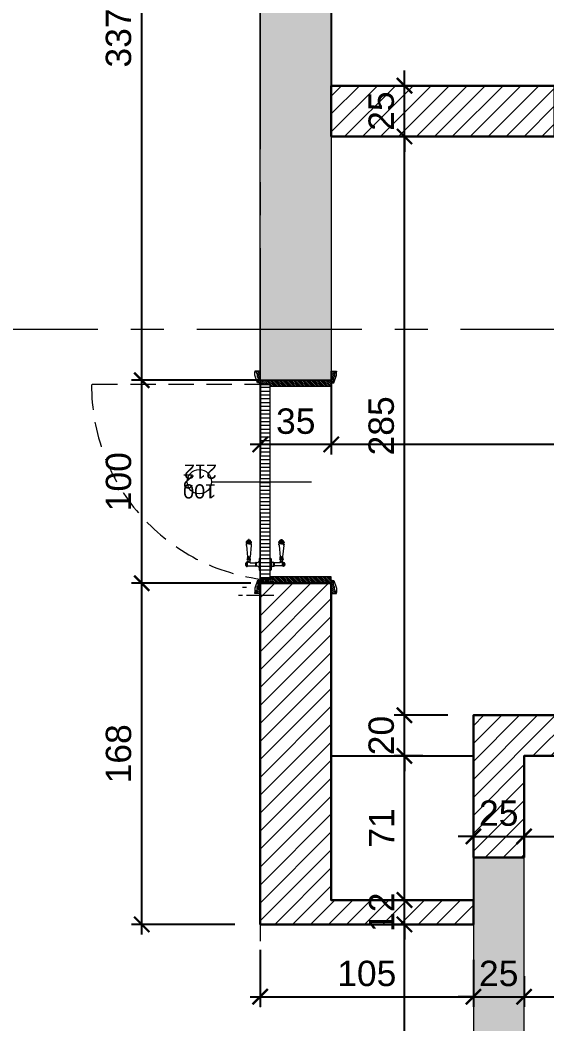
# Model space of a CAD drawing. Header units: centimetres. Extents: x 118247 to 130063, y -55119 to -48278.
# Drawn here: x 119756.1 to 120015.6, y -51614.4 to -51120 of the extents above; entities that cross this region are included whole.
import ezdxf

# ---------------------------------------------------------------- set-up
doc = ezdxf.new("R2010")
doc.units = ezdxf.units.CM
doc.header["$LTSCALE"] = 50
doc.header["$MEASUREMENT"] = 0
for name, pattern in [('AXES', [2, 1.25, -0.25, 0.25, -0.25]), ('CACHE', [0.375, 0.25, -0.125]), ('CONTINU', [0])]:
    doc.linetypes.add(name, pattern=pattern)
doc.layers.get('0').update_dxf_attribs({"color": 8})
for name, color, linetype in [('AXES', 10, 'AXES'), ('BETON COUPE', 3, 'CONTINU'), ('BORD', 5, 'Continuous'), ('COTE 50ème', 1, 'Continuous')]:
    doc.layers.add(name, color=color, linetype=linetype)
for name, color, linetype, lineweight in [('BETON HACHURE', 253, 'Continuous', 13), ('door', 44, 'Continuous', 5), ('KASETAT_Pen_No__22', 8, 'Continuous', 50), ('MACONNERIE COUPE', 7, 'Continuous', 30), ('MACONNERIE HACHURE', 253, 'Continuous', 13)]:
    doc.layers.add(name, color=color, linetype=linetype, lineweight=lineweight)
doc.styles.add('GENERATED_STYLE_1', font='arial.ttf')
doc.styles.add('RS_TXT_50', font='arial.ttf', dxfattribs={"height": 12.5})
doc.dimstyles.new('RS_50CM_LINEAIRE', dxfattribs={"dimscale": 5, "dimtxt": 12.5, "dimasz": 1.5, "dimexe": 1, "dimexo": 2.5, "dimgap": 1, "dimtad": 1, "dimdec": 1, "dimrnd": 0.5, "dimdsep": 46, "dimtxsty": 'RS_TXT_50', "dimblk1": 'ARCHTICK', "dimblk2": 'ARCHTICK', "dimsah": 1, "dimcen": 2.5, "dimdle": 1, "dimclrt": 4, "dimadec": 0, "dimazin": 2, "dimtfac": 1, "dimtdec": 1, "dimtix": 1, "dimtmove": 2, "dimatfit": 3, "dimfxl": 1, "dimtolj": 1, "dimtzin": 0, "dimarcsym": 0})

# ---------------------------------------------------------------- blocks, each defined once
blk = doc.blocks.new('door900')
at = {"color": 0}
for p, q in [((-9.3, 67.7), (9.3, 67.7)), ((9.3, 65.2), (-9.3, 65.2)), ((-6.8, 71.5), (-6.8, 70.2)), ((-5.5, 71.5), (-6.8, 71.5)), ((-6.8, 70.2), (6.8, 70.2)), ((-6.8, 62.7), (-6.8, 24)), ((-6.8, 62.7), (6.8, 62.7)), ((-5.5, 71.5), (5.5, 71.5)), ((5.5, 71.5), (6.8, 71.5)), ((6.8, 71.5), (6.8, 70.2)), ((8.7, 62.7), (6.8, 62.7)), ((8.7, 50.9), (8.7, 50.9)), ((10.5, 56.8), (10.5, 62.5)), ((10.5, 56.8), (10.5, 51.1)), ((12.7, 56.8), (12.7, 62.5)), ((12.7, 56.8), (12.7, 51.1)), ((22.5, 63.8), (22.5, 49.8)), ((26.5, 56.8), (26.5, 63.8)), ((26.5, 63.8), (29.1, 63.8)), ((26.5, 63.8), (29.1, 63.8)), ((26.5, 56.8), (26.5, 49.8)), ((26.5, 49.8), (29.1, 49.8)), ((26.5, 49.8), (29.1, 49.8)), ((29.1, 63.8), (29.1, 62.8)), ((29.1, 62.8), (29.1, 56.8)), ((29.1, 50.8), (29.1, 56.8)), ((29.1, 50.8), (29.1, 49.8)), ((29.1, 49.8), (29.1, 49.8)), ((31.1, 62.8), (31.1, 56.8)), ((31.1, 50.8), (31.1, 56.8)), ((34.1, 56.8), (34.1, 62.8)), ((34.1, 62.8), (34.1, 56.8)), ((34.1, 50.8), (34.1, 56.8)), ((34.1, 56.8), (34.1, 50.8)), ((92.8, 68.1), (36.2, 62.8)), ((36.2, 56.8), (36.2, 62.8)), ((36.2, 56.8), (36.2, 50.8)), ((92.8, 45.5), (36.2, 50.8)), ((101.2, 67.3), (103.2, 68)), ((101.2, 56.8), (101.2, 67.3)), ((101.2, 56.8), (101.2, 46.3)), ((103.2, 68), (103.2, 67.7)), ((103.2, 56.8), (103.2, 68)), ((103.2, 56.8), (103.2, 46.3)), ((106.5, 68), (105.5, 67.3)), ((105.5, 56.8), (105.5, 67.3)), ((105.5, 56.8), (105.5, 46.3)), ((106.5, 56.8), (106.5, 68)), ((106.5, 56.8), (106.5, 45.7)), ((110.7, 68), (111.8, 67.3)), ((110.7, 56.8), (110.7, 68)), ((110.7, 56.8), (110.7, 45.7)), ((111.8, 56.8), (111.8, 67.3)), ((111.8, 66.2), (113.3, 66.2)), ((111.8, 56.8), (111.8, 46.3)), ((113.3, 56.8), (113.3, 66.2)), ((113.3, 56.8), (113.3, 47.5)), ((120.5, 56.8), (120.5, 58.6)), ((120.5, 56.8), (120.5, 55)), ((-30, 3), (-30, 0)), ((30, 0), (-30, 0)), ((27, 6), (-27, 6)), ((-8.3, 22.3), (8.3, 22.3)), ((-8.3, 18.3), (8.3, 18.3)), ((6.8, 49.1), (6.8, 24)), ((30, 3), (30, 0)), ((101.2, 46.3), (103.2, 45.7)), ((103.2, 45.9), (103.2, 45.7)), ((106.5, 45.7), (105.5, 46.3)), ((110.7, 45.7), (111.8, 46.3)), ((111.8, 47.5), (113.3, 47.5))]:
    blk.add_line(p, q, dxfattribs=at)
for centre, radius, start, end in [((-9.3, 66.5), 1.25, 90, 270), ((-6.8, 67.7), 2.51, 90.115, 179.885), ((-6.8, 65.2), 2.51, 180.115, 269.885), ((0, 64), 9.29, 53.4104, 126.5896), ((6.8, 67.7), 2.51, 0.115, 89.885), ((6.8, 65.2), 2.51, 270.115, 359.885), ((8.7, 49), 1.91, 88.7426, 178.1515), ((8.6, 64.9), 2.15, 272.7029, 297.6142), ((8.6, 48.8), 2.15, 62.3858, 87.2971), ((9.3, 66.5), 1.25, 270, 90), ((10, 62.5), 0.561, 3.7097, 127.9634), ((10, 51.1), 0.561, 232.0366, 356.2903), ((11.6, 62.5), 1.1, 0.0106, 179.9894), ((11.6, 51.1), 1.1, 180.0106, 359.9894), ((16.7, 70.5), 8.83, 243.5466, 311.3694), ((16.7, 43.2), 8.83, 48.6306, 116.4534), ((24.5, 63.7), 2.01, 4.1469, 175.8531), ((24.5, 50), 2.01, 184.1469, 355.8531), ((30.1, 62.8), 1.03, 0, 180.0014), ((30.1, 50.8), 1.03, 179.9972, 0), ((32.6, 62.8), 1.48, 0, 180), ((32.6, 50.8), 1.48, 180, 0), ((35.2, 62.8), 1.03, 0, 180), ((32.6, 62.8), 1.48, 1.563306237032948e-10, 2.08440831604393e-10), ((35.2, 50.8), 1.03, 180, 0), ((93.1, 72.5), 4.4, 266.3976, 315.6468), ((98.3, 67.4), 2.89, 358.3861, 135.6468), ((104.3, 67.6), 1.15, 170.914, 348.1019), ((108.6, 68), 2.1, 0, 180), ((115.5, 62.5), 2.84, 13.4568, 140.4953), ((115.5, 51.2), 2.84, 219.5047, 346.5432), ((127.9, 65.2), 9.88, 191.9991, 221.6757), ((127.9, 48.5), 9.88, 138.3243, 168.0009), ((120.5, 56.8), 1.79, 0, 90), ((120.5, 56.8), 1.79, 270, 0), ((-27, 3), 3, 90, 180), ((-6.8, 6), 6, 130.5908, 180), ((-16.6, 16.6), 8.41, 314.3689, 12.0705), ((-8.3, 20.3), 2, 90, 270), ((-8.5, 24), 1.71, 275.059, 359.7825), ((8.5, 24), 1.71, 180.2175, 264.941), ((16.6, 16.6), 8.41, 167.9295, 225.6311), ((8.3, 20.3), 2, 270, 90), ((6.8, 6), 6, 0, 49.4092), ((27, 3), 3, 0, 90), ((93.1, 41.1), 4.4, 44.3532, 93.6024), ((98.3, 46.2), 2.89, 224.3532, 1.6139), ((104.3, 46.1), 1.15, 11.8981, 189.086), ((108.6, 45.7), 2.1, 180, 0)]:
    blk.add_arc(centre, radius, start, end, dxfattribs=at)
blk = doc.blocks.new('_ArchTick')
at = {"color": 0, "linetype": 'ByBlock', "const_width": 0.15}
blk.add_lwpolyline([(-0.5, -0.5), (0.5, 0.5)], dxfattribs=at)
blk = doc.blocks.new('*D1014')
at = {"layer": 'COTE 50ème', "color": 0, "lineweight": -2, "ltscale": 0.5, "transparency": 16777216}
for p, q in [((119909.38, -51297.87), (119909.38, -51334)), ((120369.38, -51309.86), (120369.38, -51334)), ((120374.38, -51329), (119904.38, -51329))]:
    blk.add_line(p, q, dxfattribs=at)
at = {"layer": 'Defpoints', "color": 0, "ltscale": 0.5, "transparency": 16777216}
for p in [(119909.38, -51285.37), (120369.38, -51297.36), (119909.38, -51329)]:
    blk.add_point(p, dxfattribs=at)
at = {"layer": 'COTE 50ème', "color": 0, "lineweight": -2, "ltscale": 0.5, "transparency": 16777216, "xscale": 7.5, "yscale": 7.5, "zscale": 7.5, "rotation": 180}
blk.add_blockref('_ArchTick', (119909.38, -51329), dxfattribs=at)
at = {"layer": 'COTE 50ème', "color": 0, "lineweight": -2, "ltscale": 0.5, "transparency": 16777216, "xscale": 7.5, "yscale": 7.5, "zscale": 7.5}
blk.add_blockref('_ArchTick', (120369.38, -51329), dxfattribs=at)
at = {"layer": 'COTE 50ème', "color": 4, "ltscale": 0.5, "transparency": 16777216, "insert": (120139.38, -51317.62), "char_height": 12.5, "attachment_point": 5, "style": 'RS_TXT_50'}
blk.add_mtext('\\A1;460', dxfattribs=at)
blk = doc.blocks.new('*D1015')
at = {"layer": 'COTE 50ème', "color": 0, "lineweight": -2, "ltscale": 0.5, "transparency": 16777216}
for p, q in [((119874.38, -51297.87), (119874.38, -51334)), ((119909.38, -51297.87), (119909.38, -51334)), ((119914.38, -51329), (119869.38, -51329))]:
    blk.add_line(p, q, dxfattribs=at)
at = {"layer": 'Defpoints', "color": 0, "ltscale": 0.5, "transparency": 16777216}
for p in [(119874.38, -51285.37), (119909.38, -51285.37), (119874.38, -51329)]:
    blk.add_point(p, dxfattribs=at)
at = {"layer": 'COTE 50ème', "color": 0, "lineweight": -2, "ltscale": 0.5, "transparency": 16777216, "xscale": 7.5, "yscale": 7.5, "zscale": 7.5, "rotation": 180}
blk.add_blockref('_ArchTick', (119874.38, -51329), dxfattribs=at)
at = {"layer": 'COTE 50ème', "color": 0, "lineweight": -2, "ltscale": 0.5, "transparency": 16777216, "xscale": 7.5, "yscale": 7.5, "zscale": 7.5}
blk.add_blockref('_ArchTick', (119909.38, -51329), dxfattribs=at)
at = {"layer": 'COTE 50ème', "color": 4, "ltscale": 0.5, "transparency": 16777216, "insert": (119891.88, -51317.62), "char_height": 12.5, "attachment_point": 5, "style": 'RS_TXT_50'}
blk.add_mtext('\\A1;35', dxfattribs=at)
blk = doc.blocks.new('*D1016')
at = {"layer": 'COTE 50ème', "color": 0, "lineweight": -2, "ltscale": 0.5, "transparency": 16777216}
for p, q in [((119816.01, -51570.36), (119816.01, -51392.36)), ((119869.77, -51397.36), (119811.01, -51397.36)), ((119861.88, -51565.36), (119811.01, -51565.36))]:
    blk.add_line(p, q, dxfattribs=at)
at = {"layer": 'Defpoints', "color": 0, "ltscale": 0.5, "transparency": 16777216}
for p in [(119816.01, -51397.36), (119882.27, -51397.36), (119874.38, -51565.36)]:
    blk.add_point(p, dxfattribs=at)
at = {"layer": 'COTE 50ème', "color": 0, "lineweight": -2, "ltscale": 0.5, "transparency": 16777216, "xscale": 7.5, "yscale": 7.5, "zscale": 7.5}
for p, rotation in [((119816.01, -51397.36), 90), ((119816.01, -51565.36), 270)]:
    blk.add_blockref('_ArchTick', p, dxfattribs=dict(at, rotation=rotation))
at = {"layer": 'COTE 50ème', "color": 4, "ltscale": 0.5, "transparency": 16777216, "insert": (119804.63, -51481.36), "char_height": 12.5, "attachment_point": 5, "rotation": 90, "style": 'RS_TXT_50'}
blk.add_mtext('\\A1;168', dxfattribs=at)
blk = doc.blocks.new('*D1017')
at = {"layer": 'COTE 50ème', "color": 0, "lineweight": -2, "ltscale": 0.5, "transparency": 16777216}
for p, q in [((119816.01, -51402.36), (119816.01, -51292.36)), ((119873.08, -51297.36), (119811.01, -51297.36)), ((119869.77, -51397.36), (119811.01, -51397.36))]:
    blk.add_line(p, q, dxfattribs=at)
at = {"layer": 'Defpoints', "color": 0, "ltscale": 0.5, "transparency": 16777216}
for p in [(119816.01, -51297.36), (119885.58, -51297.36), (119882.27, -51397.36)]:
    blk.add_point(p, dxfattribs=at)
at = {"layer": 'COTE 50ème', "color": 0, "lineweight": -2, "ltscale": 0.5, "transparency": 16777216, "xscale": 7.5, "yscale": 7.5, "zscale": 7.5}
for p, rotation in [((119816.01, -51297.36), 90), ((119816.01, -51397.36), 270)]:
    blk.add_blockref('_ArchTick', p, dxfattribs=dict(at, rotation=rotation))
at = {"layer": 'COTE 50ème', "color": 4, "ltscale": 0.5, "transparency": 16777216, "insert": (119804.63, -51347.36), "char_height": 12.5, "attachment_point": 5, "rotation": 90, "style": 'RS_TXT_50'}
blk.add_mtext('\\A1;100', dxfattribs=at)
blk = doc.blocks.new('*D1018')
at = {"layer": 'COTE 50ème', "color": 0, "lineweight": -2, "ltscale": 0.5, "transparency": 16777216}
for p, q in [((119816.01, -51302.36), (119816.01, -50955.36)), ((119861.88, -50960.36), (119811.01, -50960.36)), ((119873.08, -51297.36), (119811.01, -51297.36))]:
    blk.add_line(p, q, dxfattribs=at)
at = {"layer": 'Defpoints', "color": 0, "ltscale": 0.5, "transparency": 16777216}
for p in [(119816.01, -50960.36), (119874.38, -50960.36), (119885.58, -51297.36)]:
    blk.add_point(p, dxfattribs=at)
at = {"layer": 'COTE 50ème', "color": 0, "lineweight": -2, "ltscale": 0.5, "transparency": 16777216, "xscale": 7.5, "yscale": 7.5, "zscale": 7.5}
for p, rotation in [((119816.01, -50960.36), 90), ((119816.01, -51297.36), 270)]:
    blk.add_blockref('_ArchTick', p, dxfattribs=dict(at, rotation=rotation))
at = {"layer": 'COTE 50ème', "color": 4, "ltscale": 0.5, "transparency": 16777216, "insert": (119804.62, -51128.86), "char_height": 12.5, "attachment_point": 5, "rotation": 90, "style": 'RS_TXT_50'}
blk.add_mtext('\\A1;337', dxfattribs=at)
blk = doc.blocks.new('*D1031')
at = {"layer": 'COTE 50ème', "color": 0, "lineweight": -2, "ltscale": 0.5, "transparency": 16777216}
for p, q in [((119945.44, -52042.36), (119945.44, -51560.36)), ((119957.58, -51565.36), (119940.44, -51565.36)), ((119966.88, -52037.36), (119940.44, -52037.36))]:
    blk.add_line(p, q, dxfattribs=at)
at = {"layer": 'Defpoints', "color": 0, "ltscale": 0.5, "transparency": 16777216}
for p in [(119945.44, -51565.36), (119970.08, -51565.36), (119979.38, -52037.36)]:
    blk.add_point(p, dxfattribs=at)
at = {"layer": 'COTE 50ème', "color": 0, "lineweight": -2, "ltscale": 0.5, "transparency": 16777216, "xscale": 7.5, "yscale": 7.5, "zscale": 7.5}
for p, rotation in [((119945.44, -51565.36), 90), ((119945.44, -52037.36), 270)]:
    blk.add_blockref('_ArchTick', p, dxfattribs=dict(at, rotation=rotation))
at = {"layer": 'COTE 50ème', "color": 4, "ltscale": 0.5, "transparency": 16777216, "insert": (119934.16, -51801.36), "char_height": 12.5, "attachment_point": 5, "rotation": 90, "style": 'RS_TXT_50'}
blk.add_mtext('\\A1;472', dxfattribs=at)
blk = doc.blocks.new('*D1032')
at = {"layer": 'COTE 50ème', "color": 0, "lineweight": -2, "ltscale": 0.5, "transparency": 16777216}
for p, q in [((119945.44, -51553.36), (119945.44, -51545.86)), ((119954.46, -51553.36), (119940.44, -51553.36)), ((119945.44, -51565.36), (119945.44, -51553.36)), ((119957.58, -51565.36), (119940.44, -51565.36)), ((119945.44, -51565.36), (119945.44, -51572.86))]:
    blk.add_line(p, q, dxfattribs=at)
at = {"layer": 'Defpoints', "color": 0, "ltscale": 0.5, "transparency": 16777216}
for p in [(119945.44, -51553.36), (119966.96, -51553.36), (119970.08, -51565.36)]:
    blk.add_point(p, dxfattribs=at)
at = {"layer": 'COTE 50ème', "color": 0, "lineweight": -2, "ltscale": 0.5, "transparency": 16777216, "xscale": 7.5, "yscale": 7.5, "zscale": 7.5}
for p, rotation in [((119945.44, -51553.36), 270), ((119945.44, -51565.36), 90)]:
    blk.add_blockref('_ArchTick', p, dxfattribs=dict(at, rotation=rotation))
at = {"layer": 'COTE 50ème', "color": 4, "ltscale": 0.5, "transparency": 16777216, "insert": (119934.16, -51559.36), "char_height": 12.5, "attachment_point": 5, "rotation": 90, "style": 'RS_TXT_50'}
blk.add_mtext('\\A1;12', dxfattribs=at)
blk = doc.blocks.new('*D1033')
at = {"layer": 'COTE 50ème', "color": 0, "lineweight": -2, "ltscale": 0.5, "transparency": 16777216}
for p, q in [((119945.44, -51558.36), (119945.44, -51477.36)), ((119954.46, -51482.36), (119940.44, -51482.36)), ((119954.46, -51553.36), (119940.44, -51553.36))]:
    blk.add_line(p, q, dxfattribs=at)
at = {"layer": 'Defpoints', "color": 0, "ltscale": 0.5, "transparency": 16777216}
for p in [(119945.44, -51482.36), (119966.96, -51482.36), (119966.96, -51553.36)]:
    blk.add_point(p, dxfattribs=at)
at = {"layer": 'COTE 50ème', "color": 0, "lineweight": -2, "ltscale": 0.5, "transparency": 16777216, "xscale": 7.5, "yscale": 7.5, "zscale": 7.5}
for p, rotation in [((119945.44, -51482.36), 90), ((119945.44, -51553.36), 270)]:
    blk.add_blockref('_ArchTick', p, dxfattribs=dict(at, rotation=rotation))
at = {"layer": 'COTE 50ème', "color": 4, "ltscale": 0.5, "transparency": 16777216, "insert": (119934.16, -51517.86), "char_height": 12.5, "attachment_point": 5, "rotation": 90, "style": 'RS_TXT_50'}
blk.add_mtext('\\A1;71', dxfattribs=at)
blk = doc.blocks.new('*D1034')
at = {"layer": 'COTE 50ème', "color": 0, "lineweight": -2, "ltscale": 0.5, "transparency": 16777216}
for p, q in [((119945.44, -51462.36), (119945.44, -51454.86)), ((119966.88, -51462.36), (119940.44, -51462.36)), ((119945.44, -51482.36), (119945.44, -51462.36)), ((119954.46, -51482.36), (119940.44, -51482.36)), ((119945.44, -51482.36), (119945.44, -51489.86))]:
    blk.add_line(p, q, dxfattribs=at)
at = {"layer": 'Defpoints', "color": 0, "ltscale": 0.5, "transparency": 16777216}
for p in [(119945.44, -51462.36), (119979.38, -51462.36), (119966.96, -51482.36)]:
    blk.add_point(p, dxfattribs=at)
at = {"layer": 'COTE 50ème', "color": 0, "lineweight": -2, "ltscale": 0.5, "transparency": 16777216, "xscale": 7.5, "yscale": 7.5, "zscale": 7.5}
for p, rotation in [((119945.44, -51462.36), 270), ((119945.44, -51482.36), 90)]:
    blk.add_blockref('_ArchTick', p, dxfattribs=dict(at, rotation=rotation))
at = {"layer": 'COTE 50ème', "color": 4, "ltscale": 0.5, "transparency": 16777216, "insert": (119934.06, -51472.36), "char_height": 12.5, "attachment_point": 5, "rotation": 90, "style": 'RS_TXT_50'}
blk.add_mtext('\\A1;20', dxfattribs=at)
blk = doc.blocks.new('*D1035')
at = {"layer": 'COTE 50ème', "color": 0, "lineweight": -2, "ltscale": 0.5, "transparency": 16777216}
for p, q in [((119945.44, -51467.36), (119945.44, -51172.36)), ((119950.39, -51177.36), (119950.44, -51177.36)), ((119966.88, -51462.36), (119940.44, -51462.36))]:
    blk.add_line(p, q, dxfattribs=at)
at = {"layer": 'Defpoints', "color": 0, "ltscale": 0.5, "transparency": 16777216}
for p in [(119937.89, -51177.36), (119945.44, -51177.36), (119979.38, -51462.36)]:
    blk.add_point(p, dxfattribs=at)
at = {"layer": 'COTE 50ème', "color": 0, "lineweight": -2, "ltscale": 0.5, "transparency": 16777216, "xscale": 7.5, "yscale": 7.5, "zscale": 7.5}
for p, rotation in [((119945.44, -51177.36), 90), ((119945.44, -51462.36), 270)]:
    blk.add_blockref('_ArchTick', p, dxfattribs=dict(at, rotation=rotation))
at = {"layer": 'COTE 50ème', "color": 4, "ltscale": 0.5, "transparency": 16777216, "insert": (119934.06, -51319.86), "char_height": 12.5, "attachment_point": 5, "rotation": 90, "style": 'RS_TXT_50'}
blk.add_mtext('\\A1;285', dxfattribs=at)
blk = doc.blocks.new('*D1036')
at = {"layer": 'COTE 50ème', "color": 0, "lineweight": -2, "ltscale": 0.5, "transparency": 16777216}
for p, q in [((119945.44, -51152.36), (119945.44, -51144.86)), ((119945.44, -51177.36), (119945.44, -51152.36)), ((119950.39, -51152.36), (119950.44, -51152.36)), ((119945.44, -51177.36), (119945.44, -51184.86)), ((119950.39, -51177.36), (119950.44, -51177.36))]:
    blk.add_line(p, q, dxfattribs=at)
at = {"layer": 'Defpoints', "color": 0, "ltscale": 0.5, "transparency": 16777216}
for p in [(119937.89, -51152.36), (119945.44, -51152.36), (119937.89, -51177.36)]:
    blk.add_point(p, dxfattribs=at)
at = {"layer": 'COTE 50ème', "color": 0, "lineweight": -2, "ltscale": 0.5, "transparency": 16777216, "xscale": 7.5, "yscale": 7.5, "zscale": 7.5}
for p, rotation in [((119945.44, -51152.36), 270), ((119945.44, -51177.36), 90)]:
    blk.add_blockref('_ArchTick', p, dxfattribs=dict(at, rotation=rotation))
at = {"layer": 'COTE 50ème', "color": 4, "ltscale": 0.5, "transparency": 16777216, "insert": (119934.06, -51164.86), "char_height": 12.5, "attachment_point": 5, "rotation": 90, "style": 'RS_TXT_50'}
blk.add_mtext('\\A1;25', dxfattribs=at)
blk = doc.blocks.new('*D1037')
at = {"layer": 'COTE 50ème', "color": 0, "lineweight": -2, "ltscale": 0.5, "transparency": 16777216}
for p, q in [((119979.38, -51499.8), (119979.38, -51527.03)), ((120004.38, -51499.8), (120004.38, -51527.03)), ((119979.38, -51522.03), (119971.88, -51522.03)), ((119979.38, -51522.03), (120004.38, -51522.03)), ((120004.38, -51522.03), (120011.88, -51522.03))]:
    blk.add_line(p, q, dxfattribs=at)
at = {"layer": 'Defpoints', "color": 0, "ltscale": 0.5, "transparency": 16777216}
for p in [(119979.38, -51487.3), (120004.38, -51487.3), (120004.38, -51522.03)]:
    blk.add_point(p, dxfattribs=at)
at = {"layer": 'COTE 50ème', "color": 0, "lineweight": -2, "ltscale": 0.5, "transparency": 16777216, "xscale": 7.5, "yscale": 7.5, "zscale": 7.5}
blk.add_blockref('_ArchTick', (119979.38, -51522.03), dxfattribs=at)
at = {"layer": 'COTE 50ème', "color": 0, "lineweight": -2, "ltscale": 0.5, "transparency": 16777216, "xscale": 7.5, "yscale": 7.5, "zscale": 7.5, "rotation": 180}
blk.add_blockref('_ArchTick', (120004.38, -51522.03), dxfattribs=at)
at = {"layer": 'COTE 50ème', "color": 4, "ltscale": 0.5, "transparency": 16777216, "insert": (119991.88, -51510.64), "char_height": 12.5, "attachment_point": 5, "style": 'RS_TXT_50'}
blk.add_mtext('\\A1;25', dxfattribs=at)
blk = doc.blocks.new('*D1038')
at = {"layer": 'COTE 50ème', "color": 0, "lineweight": -2, "ltscale": 0.5, "transparency": 16777216}
for p, q in [((120089.38, -51492.11), (120089.38, -51527.03)), ((120004.38, -51499.8), (120004.38, -51527.03)), ((119999.38, -51522.03), (120094.38, -51522.03))]:
    blk.add_line(p, q, dxfattribs=at)
at = {"layer": 'Defpoints', "color": 0, "ltscale": 0.5, "transparency": 16777216}
for p in [(120089.38, -51479.61), (120004.38, -51487.3), (120089.38, -51522.03)]:
    blk.add_point(p, dxfattribs=at)
at = {"layer": 'COTE 50ème', "color": 0, "lineweight": -2, "ltscale": 0.5, "transparency": 16777216, "xscale": 7.5, "yscale": 7.5, "zscale": 7.5, "rotation": 180}
blk.add_blockref('_ArchTick', (120004.38, -51522.03), dxfattribs=at)
at = {"layer": 'COTE 50ème', "color": 0, "lineweight": -2, "ltscale": 0.5, "transparency": 16777216, "xscale": 7.5, "yscale": 7.5, "zscale": 7.5}
blk.add_blockref('_ArchTick', (120089.38, -51522.03), dxfattribs=at)
at = {"layer": 'COTE 50ème', "color": 4, "ltscale": 0.5, "transparency": 16777216, "insert": (120046.88, -51510.64), "char_height": 12.5, "attachment_point": 5, "style": 'RS_TXT_50'}
blk.add_mtext('\\A1;85', dxfattribs=at)
blk = doc.blocks.new('*D1043')
at = {"layer": 'COTE 50ème', "color": 0, "lineweight": -2, "ltscale": 0.5, "transparency": 16777216}
for p, q in [((119874.38, -51577.86), (119874.38, -51605.96)), ((119979.38, -51582.87), (119979.38, -51605.96)), ((119869.38, -51600.96), (119984.38, -51600.96))]:
    blk.add_line(p, q, dxfattribs=at)
at = {"layer": 'Defpoints', "color": 0, "ltscale": 0.5, "transparency": 16777216}
for p in [(119874.38, -51565.36), (119979.38, -51570.37), (119979.38, -51600.96)]:
    blk.add_point(p, dxfattribs=at)
at = {"layer": 'COTE 50ème', "color": 0, "lineweight": -2, "ltscale": 0.5, "transparency": 16777216, "xscale": 7.5, "yscale": 7.5, "zscale": 7.5, "rotation": 180}
blk.add_blockref('_ArchTick', (119874.38, -51600.96), dxfattribs=at)
at = {"layer": 'COTE 50ème', "color": 0, "lineweight": -2, "ltscale": 0.5, "transparency": 16777216, "xscale": 7.5, "yscale": 7.5, "zscale": 7.5}
blk.add_blockref('_ArchTick', (119979.38, -51600.96), dxfattribs=at)
at = {"layer": 'COTE 50ème', "color": 4, "ltscale": 0.5, "transparency": 16777216, "insert": (119926.88, -51589.58), "char_height": 12.5, "attachment_point": 5, "style": 'RS_TXT_50'}
blk.add_mtext('\\A1;105', dxfattribs=at)
blk = doc.blocks.new('*D1044')
at = {"layer": 'COTE 50ème', "color": 0, "lineweight": -2, "ltscale": 0.5, "transparency": 16777216}
for p, q in [((119979.38, -51582.87), (119979.38, -51605.96)), ((120004.38, -51590.89), (120004.38, -51605.96)), ((119979.38, -51600.96), (119971.88, -51600.96)), ((119979.38, -51600.96), (120004.38, -51600.96)), ((120004.38, -51600.96), (120011.88, -51600.96))]:
    blk.add_line(p, q, dxfattribs=at)
at = {"layer": 'Defpoints', "color": 0, "ltscale": 0.5, "transparency": 16777216}
for p in [(119979.38, -51570.37), (120004.38, -51578.39), (120004.38, -51600.96)]:
    blk.add_point(p, dxfattribs=at)
at = {"layer": 'COTE 50ème', "color": 0, "lineweight": -2, "ltscale": 0.5, "transparency": 16777216, "xscale": 7.5, "yscale": 7.5, "zscale": 7.5}
blk.add_blockref('_ArchTick', (119979.38, -51600.96), dxfattribs=at)
at = {"layer": 'COTE 50ème', "color": 0, "lineweight": -2, "ltscale": 0.5, "transparency": 16777216, "xscale": 7.5, "yscale": 7.5, "zscale": 7.5, "rotation": 180}
blk.add_blockref('_ArchTick', (120004.38, -51600.96), dxfattribs=at)
at = {"layer": 'COTE 50ème', "color": 4, "ltscale": 0.5, "transparency": 16777216, "insert": (119991.88, -51589.58), "char_height": 12.5, "attachment_point": 5, "style": 'RS_TXT_50'}
blk.add_mtext('\\A1;25', dxfattribs=at)
blk = doc.blocks.new('*D1045')
at = {"layer": 'COTE 50ème', "color": 0, "lineweight": -2, "ltscale": 0.5, "transparency": 16777216}
for p, q in [((120004.38, -51590.89), (120004.38, -51605.96)), ((120274.38, -51590.89), (120274.38, -51605.96)), ((119999.38, -51600.96), (120279.38, -51600.96))]:
    blk.add_line(p, q, dxfattribs=at)
at = {"layer": 'Defpoints', "color": 0, "ltscale": 0.5, "transparency": 16777216}
for p in [(120004.38, -51578.39), (120274.38, -51578.39), (120274.38, -51600.96)]:
    blk.add_point(p, dxfattribs=at)
at = {"layer": 'COTE 50ème', "color": 0, "lineweight": -2, "ltscale": 0.5, "transparency": 16777216, "xscale": 7.5, "yscale": 7.5, "zscale": 7.5, "rotation": 180}
blk.add_blockref('_ArchTick', (120004.38, -51600.96), dxfattribs=at)
at = {"layer": 'COTE 50ème', "color": 0, "lineweight": -2, "ltscale": 0.5, "transparency": 16777216, "xscale": 7.5, "yscale": 7.5, "zscale": 7.5}
blk.add_blockref('_ArchTick', (120274.38, -51600.96), dxfattribs=at)
at = {"layer": 'COTE 50ème', "color": 4, "ltscale": 0.5, "transparency": 16777216, "insert": (120139.38, -51589.58), "char_height": 12.5, "attachment_point": 5, "style": 'RS_TXT_50'}
blk.add_mtext('\\A1;270', dxfattribs=at)

msp = doc.modelspace()

# ---------------------------------------------------------------- hatches: boundary and pattern name
at = {"layer": 'BETON HACHURE', "ltscale": 0.5, "transparency": 33554559}
h = msp.add_hatch(color=256, dxfattribs=at)
h.dxf.hatch_style = 1
h.paths.add_polyline_path([(119909.38, -51297.36), (119874.38, -51297.36), (119874.38, -50822.36), (120404.38, -50822.36), (120404.38, -51297.36), (120369.38, -51297.36), (120369.38, -50862.36), (120159.38, -50862.36), (120159.38, -51192.36), (120119.38, -51192.36), (120119.38, -50862.36), (119909.38, -50862.36)])
h.paths.add_polyline_path([(120274.38, -52037.36), (120299.38, -52037.36), (120299.38, -51532.36), (120274.38, -51532.36)])
h.paths.add_polyline_path([(119979.38, -52037.36), (120004.38, -52037.36), (120004.38, -51532.36), (119979.38, -51532.36)])
at = {"layer": 'door'}
h = msp.add_hatch(dxfattribs=at)
h.set_pattern_fill('ANSI31', color=256, scale=5, angle=1170)
h.set_pattern_definition([(135, (64599.4096, -199614.04714), (-0.4419417382, -0.4419417382), [])])
edge = h.paths.add_edge_path()
edge.add_line((119911.27, -51293.61), (119911.27, -51294.03))
edge.add_line((119911.27, -51294.03), (119910.95, -51294.03))
edge.add_line((119910.95, -51294.03), (119910.95, -51295.79))
edge.add_line((119910.95, -51295.79), (119910.74, -51295.79))
edge.add_arc((119910.43, -51295.79), 0.314, -90, 0, ccw=False)
edge.add_line((119910.43, -51296.11), (119910.43, -51298.2))
edge.add_line((119910.43, -51298.2), (119910.22, -51298.2))
edge.add_arc((119909.9, -51298.2), 0.314, -90, 0, ccw=False)
edge.add_line((119909.9, -51298.51), (119909.9, -51298.72))
edge.add_line((119909.9, -51298.72), (119909.38, -51298.72))
edge.add_line((119909.38, -51298.72), (119909.38, -51292.86))
edge.add_line((119909.38, -51292.86), (119912, -51292.86))
edge.add_line((119912, -51292.86), (119912, -51293.27))
edge.add_line((119912, -51293.27), (119911.68, -51293.27))
edge.add_line((119911.68, -51293.27), (119911.68, -51293.19))
edge.add_arc((119911.68, -51293.61), 0.419, 90, 180)
h.paths.add_polyline_path([(119909.38, -51297.36), (119909.38, -51300.51), (119879.2, -51300.51), (119879.2, -51299.25), (119874.38, -51299.25), (119874.38, -51297.36)])
edge = h.paths.add_edge_path()
edge.add_line((119872.49, -51293.61), (119872.49, -51294.03))
edge.add_line((119872.49, -51294.03), (119872.81, -51294.03))
edge.add_line((119872.81, -51294.03), (119872.81, -51295.79))
edge.add_line((119872.81, -51295.79), (119873.02, -51295.79))
edge.add_arc((119873.33, -51295.79), 0.314, 180, 270)
edge.add_line((119873.33, -51296.11), (119873.33, -51298.2))
edge.add_line((119873.33, -51298.2), (119873.54, -51298.2))
edge.add_arc((119873.86, -51298.2), 0.314, 180, 270)
edge.add_line((119873.86, -51298.51), (119873.86, -51298.72))
edge.add_line((119873.86, -51298.72), (119874.38, -51298.72))
edge.add_line((119874.38, -51298.72), (119874.38, -51292.86))
edge.add_line((119874.38, -51292.86), (119871.76, -51292.86))
edge.add_line((119871.76, -51292.86), (119871.76, -51293.27))
edge.add_line((119871.76, -51293.27), (119872.08, -51293.27))
edge.add_line((119872.08, -51293.27), (119872.08, -51293.19))
edge.add_arc((119872.08, -51293.61), 0.419, 0, 90, ccw=False)
h = msp.add_hatch(dxfattribs=at)
h.set_pattern_fill('ANSI31', color=256, scale=15, angle=675)
h.set_pattern_definition([(360, (20551.9772, -6113.332), (1e-15, 1.875), [])])
h.paths.add_polyline_path([(119879.15, -51299.46), (119879.15, -51395.27), (119874.43, -51395.27), (119874.43, -51299.46)])
h = msp.add_hatch(dxfattribs=at)
h.set_pattern_fill('ANSI31', color=256, scale=5, angle=1170)
h.set_pattern_definition([(135, (64599.4096, -199622.04714), (-0.4419417382, -0.4419417382), [])])
h.paths.add_polyline_path([(119909.38, -51397.36), (119909.38, -51394.22), (119879.2, -51394.22), (119879.2, -51395.48), (119874.38, -51395.48), (119874.38, -51397.36)])
edge = h.paths.add_edge_path()
edge.add_line((119911.27, -51401.11), (119911.27, -51400.7))
edge.add_line((119911.27, -51400.7), (119910.95, -51400.7))
edge.add_line((119910.95, -51400.7), (119910.95, -51398.93))
edge.add_line((119910.95, -51398.93), (119910.74, -51398.93))
edge.add_arc((119910.43, -51398.93), 0.314, 0, 90)
edge.add_line((119910.43, -51398.62), (119910.43, -51396.52))
edge.add_line((119910.43, -51396.52), (119910.22, -51396.52))
edge.add_arc((119909.9, -51396.52), 0.314, 360, 450)
edge.add_line((119909.9, -51396.21), (119909.9, -51396))
edge.add_line((119909.9, -51396), (119909.38, -51396))
edge.add_line((119909.38, -51396), (119909.38, -51402.36))
edge.add_line((119909.38, -51402.36), (119912, -51402.36))
edge.add_line((119912, -51402.36), (119912, -51401.95))
edge.add_line((119912, -51401.95), (119911.68, -51401.95))
edge.add_line((119911.68, -51401.95), (119911.68, -51401.53))
edge.add_arc((119911.68, -51401.11), 0.419, 180, 270, ccw=False)
edge = h.paths.add_edge_path()
edge.add_line((119872.49, -51401.11), (119872.49, -51400.7))
edge.add_line((119872.49, -51400.7), (119872.81, -51400.7))
edge.add_line((119872.81, -51400.7), (119872.81, -51398.93))
edge.add_line((119872.81, -51398.93), (119873.02, -51398.93))
edge.add_arc((119873.33, -51398.93), 0.314, 90, 180, ccw=False)
edge.add_line((119873.33, -51398.62), (119873.33, -51396.52))
edge.add_line((119873.33, -51396.52), (119873.54, -51396.52))
edge.add_arc((119873.86, -51396.52), 0.314, 90, 180, ccw=False)
edge.add_line((119873.86, -51396.21), (119873.86, -51396))
edge.add_line((119873.86, -51396), (119874.38, -51396))
edge.add_line((119874.38, -51396), (119874.38, -51402.36))
edge.add_line((119874.38, -51402.36), (119871.76, -51402.36))
edge.add_line((119871.76, -51402.36), (119871.76, -51401.95))
edge.add_line((119871.76, -51401.95), (119872.08, -51401.95))
edge.add_line((119872.08, -51401.95), (119872.08, -51401.53))
edge.add_arc((119872.08, -51401.11), 0.419, 270, 360)
at = {"layer": 'MACONNERIE HACHURE'}
h = msp.add_hatch(dxfattribs=at)
h.set_pattern_fill('ANSI31', color=256, scale=50, style=0)
h.paths.add_polyline_path([(119909.38, -51152.36), (120019.38, -51152.36), (120019.38, -51177.36), (119909.38, -51177.36)])
h.paths.add_polyline_path([(120259.38, -51152.36), (120369.38, -51152.36), (120369.38, -51177.36), (120259.38, -51177.36)])
h.paths.add_polyline_path([(120189.38, -51462.36), (120369.38, -51462.36), (120369.38, -51297.36), (120394.38, -51297.36), (120394.38, -51482.36), (120299.38, -51482.36), (120299.38, -51532.36), (120274.38, -51532.36), (120274.38, -51482.36), (120189.38, -51482.36)])
h.paths.add_polyline_path([(120004.38, -51532.36), (120004.38, -51482.36), (120089.38, -51482.36), (120089.38, -51462.36), (119979.38, -51462.36), (119979.38, -51532.36)])
h.paths.add_polyline_path([(119874.38, -51397.36), (119909.38, -51397.36), (119909.38, -51553.36), (119979.38, -51553.36), (119979.38, -51565.36), (119874.38, -51565.36)])
h.paths.add_polyline_path([(120124.38, -52012.36), (120274.38, -52012.36), (120274.38, -52037.36), (120124.38, -52037.36)])
h.paths.add_polyline_path([(120004.38, -52012.36), (120024.38, -52012.36), (120024.38, -52037.36), (120004.38, -52037.36)])

# ---------------------------------------------------------------- linework, layer by layer
at = {"layer": 'AXES', "lineweight": 5, "ltscale": 1.3}
for p, q in [((119874.38, -49282.36), (119874.38, -52207.34)), ((123564.38, -51272.36), (118384.38, -51272.36))]:
    msp.add_line(p, q, dxfattribs=at)
at = {"layer": 'BETON COUPE', "lineweight": 13}
for points in [[(119909.38, -51297.36), (119874.38, -51297.36), (119874.38, -50822.36), (120404.38, -50822.36), (120404.38, -51297.36), (120369.38, -51297.36), (120369.38, -50862.36), (120159.38, -50862.36), (120159.38, -51192.36), (120119.38, -51192.36), (120119.38, -50862.36), (119909.38, -50862.36)], [(119979.38, -52037.36), (120004.38, -52037.36), (120004.38, -51532.36), (119979.38, -51532.36)]]:
    msp.add_lwpolyline(points, close=True, dxfattribs=at)
at = {"layer": 'BORD'}
for points in [[(119909.38, -51152.36), (120119.38, -51152.36), (120119.38, -50862.36), (119909.38, -50862.36)], [(119909.38, -51482.36), (119979.38, -51482.36), (119979.38, -51553.36), (119909.38, -51553.36)]]:
    msp.add_lwpolyline(points, close=True, dxfattribs=at)
at = {"layer": 'door', "linetype": 'CACHE'}
msp.add_line((119879.15, -51299.46), (119791.34, -51299.46), dxfattribs=at)
at = {"layer": 'door'}
msp.add_line((119850.39, -51347.36), (119899.7, -51347.36), dxfattribs=at)
for points in [[(119872.49, -51293.61), (119872.49, -51294.03), (119872.81, -51294.03), (119872.81, -51295.79), (119873.02, -51295.79, 0.414214), (119873.33, -51296.11), (119873.33, -51298.2), (119873.54, -51298.2, 0.414214), (119873.86, -51298.51), (119873.86, -51298.72), (119874.38, -51298.72), (119874.38, -51292.86), (119871.76, -51292.86), (119871.76, -51293.27), (119872.08, -51293.27), (119872.08, -51293.19, -0.414214), (119872.49, -51293.61)], [(119911.27, -51293.61), (119911.27, -51294.03), (119910.95, -51294.03), (119910.95, -51295.79), (119910.74, -51295.79, -0.414214), (119910.43, -51296.11), (119910.43, -51298.2), (119910.22, -51298.2, -0.414214), (119909.9, -51298.51), (119909.9, -51298.72), (119909.38, -51298.72), (119909.38, -51292.86), (119912, -51292.86), (119912, -51293.27), (119911.68, -51293.27), (119911.68, -51293.19, 0.414214), (119911.27, -51293.61)], [(119872.49, -51401.11), (119872.49, -51400.7), (119872.81, -51400.7), (119872.81, -51398.93), (119873.02, -51398.93, -0.414214), (119873.33, -51398.62), (119873.33, -51396.52), (119873.54, -51396.52, -0.414214), (119873.86, -51396.21), (119873.86, -51396), (119874.38, -51396), (119874.38, -51402.36), (119871.76, -51402.36), (119871.76, -51401.95), (119872.08, -51401.95), (119872.08, -51401.53, 0.414214), (119872.49, -51401.11)], [(119911.27, -51401.11), (119911.27, -51400.7), (119910.95, -51400.7), (119910.95, -51398.93), (119910.74, -51398.93, 0.414214), (119910.43, -51398.62), (119910.43, -51396.52), (119910.22, -51396.52, 0.414214), (119909.9, -51396.21), (119909.9, -51396), (119909.38, -51396), (119909.38, -51402.36), (119912, -51402.36), (119912, -51401.95), (119911.68, -51401.95), (119911.68, -51401.53, -0.414214), (119911.27, -51401.11)]]:
    msp.add_lwpolyline(points, format="xyb", dxfattribs=at)
for points in [[(119873.86, -51298.72), (119873.12, -51298.72), (119871.76, -51294.87), (119871.76, -51293.27)], [(119909.9, -51298.72), (119910.64, -51298.72), (119912, -51294.87), (119912, -51293.27)], [(119909.38, -51297.36), (119909.38, -51300.51), (119879.2, -51300.51), (119879.2, -51299.25), (119874.38, -51299.25), (119874.38, -51297.36), (119909.38, -51297.36)], [(119879.15, -51299.46), (119879.15, -51395.27), (119874.43, -51395.27), (119874.43, -51299.46), (119879.15, -51299.46)], [(119909.38, -51397.36), (119909.38, -51394.22), (119879.2, -51394.22), (119879.2, -51395.48), (119874.38, -51395.48), (119874.38, -51397.36), (119909.38, -51397.36)], [(119873.86, -51396), (119873.12, -51396), (119871.76, -51399.86), (119871.76, -51401.95)], [(119909.9, -51396), (119910.64, -51396), (119912, -51399.86), (119912, -51401.95)]]:
    msp.add_lwpolyline(points, dxfattribs=at)
msp.add_circle((119844.39, -51347.36), 6, dxfattribs=at)
at = {"layer": 'door', "linetype": 'CACHE'}
msp.add_arc((119887.01, -51300.42), 95.68, 179.4244, 262.4456, dxfattribs=at)
at = {"layer": 'KASETAT_Pen_No__22', "color": 8, "linetype": 'Continuous', "lineweight": 0}
for p, q in [((119865.68, -51399.29), (119867.68, -51399.29)), ((119863.68, -51403.29), (119865.68, -51403.29)), ((119867.68, -51403.29), (119881.08, -51403.29))]:
    msp.add_line(p, q, dxfattribs=at)
at = {"layer": 'MACONNERIE COUPE'}
for points in [[(119909.38, -51152.36), (120019.38, -51152.36), (120019.38, -51177.36), (119909.38, -51177.36)], [(119874.38, -51397.36), (119909.38, -51397.36), (119909.38, -51553.36), (119979.38, -51553.36), (119979.38, -51565.36), (119874.38, -51565.36)], [(120004.38, -51532.36), (120004.38, -51482.36), (120089.38, -51482.36), (120089.38, -51462.36), (119979.38, -51462.36), (119979.38, -51532.36)]]:
    msp.add_lwpolyline(points, close=True, dxfattribs=at)

# ---------------------------------------------------------------- block references
at = {"layer": 'door', "yscale": 0.1, "zscale": 0.1}
for p, xscale, rotation in [((119874.43, -51388.03), 0.1, 90.00000000000001), ((119879.15, -51388.03), -0.1, 270)]:
    msp.add_blockref('door900', p, dxfattribs=dict(at, xscale=xscale, rotation=rotation))

# ---------------------------------------------------------------- texts
at = {"layer": 'door', "char_height": 7, "rotation": 180, "style": 'GENERATED_STYLE_1'}
for s, insert, attachment_point in [('\\A1;\\pt0;212', (119853.07, -51338.93), 7), ('\\A1;\\pt0;2', (119841.61, -51350.69), 1), ('\\A1;\\pt0;100', (119852.7, -51348.51), 7)]:
    msp.add_mtext(s, dxfattribs=dict(at, insert=insert, attachment_point=attachment_point))

# ---------------------------------------------------------------- dimensions: what is measured, and where the dimension line sits
at = {"layer": 'COTE 50ème', "ltscale": 0.5}
for base, p1, p2, picture, middle in [((119816.01, -50960.36), (119885.58, -51297.36), (119874.38, -50960.36), '*D1018', (119804.62, -51128.86)), ((119945.44, -51152.36), (119937.89, -51177.36), (119937.89, -51152.36), '*D1036', (119934.06, -51164.86)), ((119945.44, -51177.36), (119979.38, -51462.36), (119937.89, -51177.36), '*D1035', (119934.06, -51319.86)), ((119816.01, -51297.36), (119882.27, -51397.36), (119885.58, -51297.36), '*D1017', (119804.63, -51347.36)), ((119816.01, -51397.36), (119874.38, -51565.36), (119882.27, -51397.36), '*D1016', (119804.63, -51481.36)), ((119945.44, -51462.36), (119966.96, -51482.36), (119979.38, -51462.36), '*D1034', (119934.06, -51472.36)), ((119945.44, -51482.36), (119966.96, -51553.36), (119966.96, -51482.36), '*D1033', (119934.16, -51517.86)), ((119945.44, -51553.36), (119970.08, -51565.36), (119966.96, -51553.36), '*D1032', (119934.16, -51559.36)), ((119945.44, -51565.36), (119979.38, -52037.36), (119970.08, -51565.36), '*D1031', (119934.16, -51801.36))]:
    dim = msp.add_linear_dim(base=base, p1=p1, p2=p2, angle=90, dimstyle='RS_50CM_LINEAIRE', dxfattribs=at)
    dim.commit()
    dim.dimension.update_dxf_attribs({"geometry": picture, "text_midpoint": middle})
for base, p1, p2, picture, middle in [((119874.38, -51329), (119909.38, -51285.37), (119874.38, -51285.37), '*D1015', (119891.88, -51317.62)), ((119909.38, -51329), (120369.38, -51297.36), (119909.38, -51285.37), '*D1014', (120139.38, -51317.62)), ((120089.38, -51522.03), (120004.38, -51487.3), (120089.38, -51479.61), '*D1038', (120046.88, -51510.64)), ((120004.38, -51522.03), (119979.38, -51487.3), (120004.38, -51487.3), '*D1037', (119991.88, -51510.64)), ((119979.38, -51600.96), (119874.38, -51565.36), (119979.38, -51570.37), '*D1043', (119926.88, -51589.58)), ((120004.38, -51600.96), (119979.38, -51570.37), (120004.38, -51578.39), '*D1044', (119991.88, -51589.58)), ((120274.38, -51600.96), (120004.38, -51578.39), (120274.38, -51578.39), '*D1045', (120139.38, -51589.58))]:
    dim = msp.add_linear_dim(base=base, p1=p1, p2=p2, dimstyle='RS_50CM_LINEAIRE', dxfattribs=at)
    dim.commit()
    dim.dimension.update_dxf_attribs({"geometry": picture, "text_midpoint": middle})

doc.saveas('drawing.dxf')
